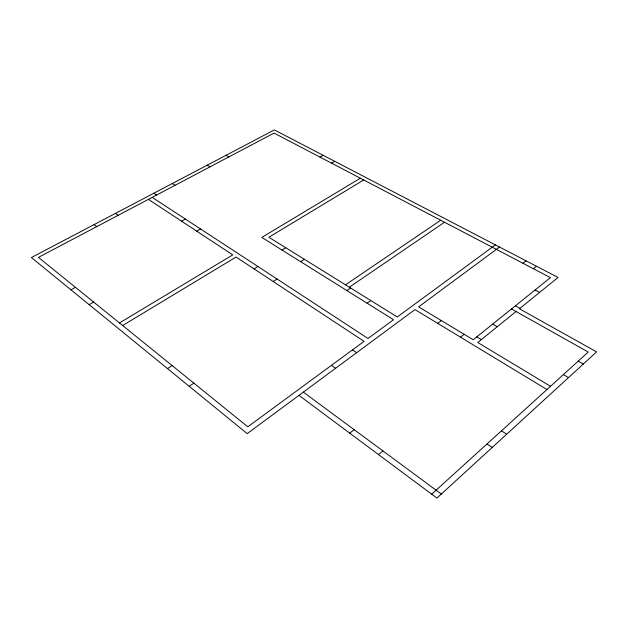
<?xml version="1.0" encoding="UTF-8"?>
<svg xmlns="http://www.w3.org/2000/svg" width="628" height="628" viewBox="0 0 628 628"><rect width="100%" height="100%" fill="white"/><g stroke="black" fill="none" stroke-linecap="round" stroke-linejoin="round"><path stroke-width="0.94" d="M431.711 494.189L588.224 352.041L511.506 308.945M378.519 454.586L382.915 450.912M516.059 311.504L477.782 342.519L550.505 386.299M349.765 433.179L354.161 429.67M460.528 337.181L464.147 334.308M533.392 268.721L536.516 266.272M522.865 263.218L526.005 260.801M437.7 323.349L441.327 320.57M499.535 247.04L418.601 306.888L473.206 339.764L550.426 277.639L274.067 133.073L38.441 257.378L247.809 426.797L364.091 341.365L236.049 257.056L122.664 325.532M495.398 244.889L397.281 316.975L268.847 237.258L363.722 179.969M367.09 303.198L370.834 300.561M346.876 290.56L350.605 288.009M349.325 287.216L444.506 222.234M345.502 284.837L440.683 220.232M189.201 386.306L193.871 383.151M167.48 368.581L172.119 365.551M273.188 281.509L277.081 279.028M300.671 261.695L304.392 259.325M282.05 250.062L285.764 247.762M254.018 268.886L257.896 266.484M119.469 322.941L232.752 254.889L148.42 199.359M360.37 178.211L261.821 237.423L393.544 319.723L368.008 338.484L152.196 197.365M89.152 304.666L93.658 302.06M331.553 163.139L334.724 161.317M196.713 231.159L200.544 228.977M319.997 157.094L323.161 155.304M70.98 289.838L75.454 287.326M181.578 221.189L185.393 219.078M535.087 289.971L539.617 292.413M515.415 305.805L519.968 308.34M226.041 155.297L228.882 156.906M578.207 361.131L583.31 364.052M492.69 324.087L497.25 326.741M207.224 165.18L210.05 166.844M563.387 374.594L568.513 377.609M476.801 336.875L481.37 339.607M546.941 389.541L414.967 309.58L247.204 433.634L31.4 257.543L274.35 129.918L558.057 277.474L519.411 308.788L596.6 351.884L436.939 498.083L298.959 395.357M172.253 183.549L175.055 185.307M153.789 193.243L156.576 195.057M501.489 430.816L506.67 434.231M352.504 349.882L356.673 352.685M487.006 443.972L492.211 447.481M115.395 213.418L118.142 215.333M331.435 365.363L335.595 368.267M94.067 224.62L96.798 226.598M303.34 392.123L441.335 494.063"/></g></svg>
